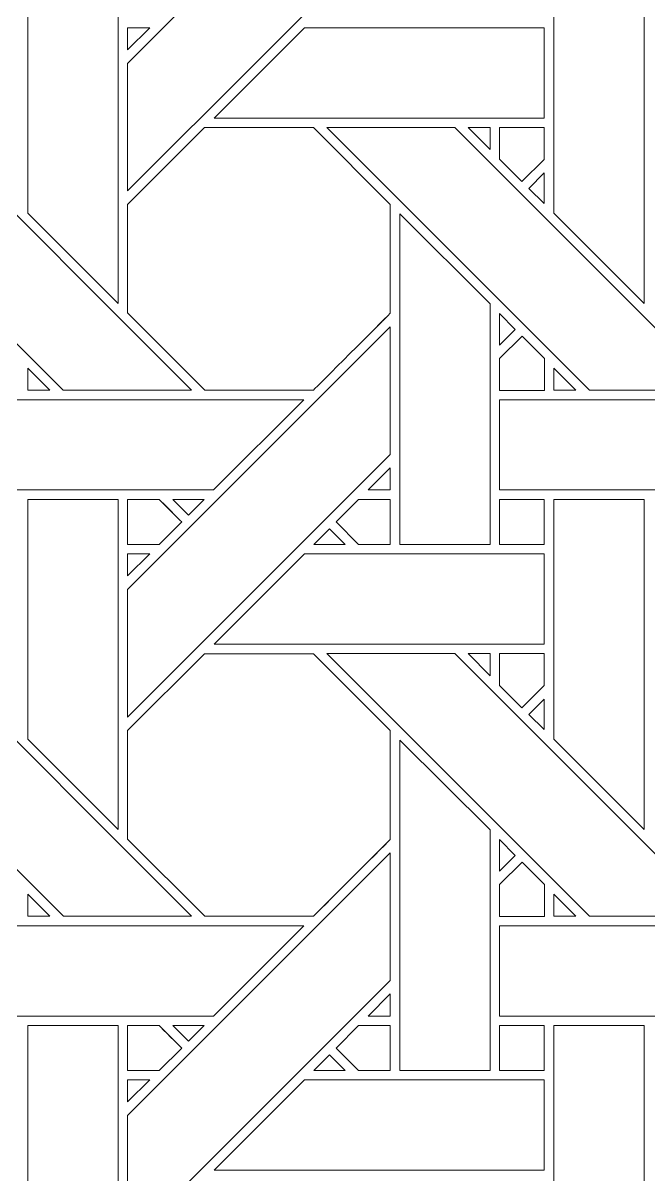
# Model space of a CAD drawing. Header units: inches. Extents: x 2.4 to 22.4, y -0.9 to 19.1.
# Drawn here: x 11.483 to 12.612, y 6.02 to 8.097 of the extents above; entities that cross this region are included whole.
import ezdxf

# ---------------------------------------------------------------- set-up
doc = ezdxf.new("R2010")
doc.units = ezdxf.units.IN
doc.header["$MEASUREMENT"] = 0
doc.layers.add('Design', color=7, linetype='Continuous', lineweight=0)

msp = doc.modelspace()

# ---------------------------------------------------------------- linework, layer by layer
at = {"layer": 'Design'}
for points, knots in [([(12.3829, 19.0948), (6.86, 19.0948), (2.3829, 14.6176), (2.3829, 9.0948), (2.3829, 3.5719), (6.86, -0.9052), (12.3829, -0.9052), (17.9057, -0.9052), (22.3829, 3.5719), (22.3829, 9.0948), (22.3829, 14.6176), (17.9057, 19.0948), (12.3829, 19.0948)], [0, 0, 0, 0, 1, 1, 1, 2, 2, 2, 3, 3, 3, 4, 4, 4, 4]), ([(12.3829, 17.972), (7.4801, 17.972), (3.5056, 13.9975), (3.5056, 9.0948), (3.5056, 4.192), (7.4801, 0.2175), (12.3829, 0.2175), (17.2856, 0.2175), (21.2601, 4.192), (21.2601, 9.0948), (21.2601, 13.9975), (17.2856, 17.972), (12.3829, 17.972)], [0, 0, 0, 0, 1, 1, 1, 2, 2, 2, 3, 3, 3, 4, 4, 4, 4]), ([(11.6717, 8.0244), (11.6717, 8.0244), (12.1453, 8.498), (12.1453, 8.498), (12.1453, 8.498), (12.1453, 8.2679), (12.1453, 8.2679), (12.1453, 8.2679), (11.6717, 7.7943), (11.6717, 7.7943), (11.6717, 7.7943), (11.6717, 8.0244), (11.6717, 8.0244)], [0, 0, 0, 0, 1, 1, 1, 2, 2, 2, 3, 3, 3, 4, 4, 4, 4]), ([(11.6545, 8.1865), (11.6545, 8.1865), (11.6545, 7.5914), (11.6545, 7.5914), (11.6545, 7.5914), (11.4916, 7.7543), (11.4916, 7.7543), (11.4916, 7.7543), (11.4916, 8.1865), (11.4916, 8.1865), (11.4916, 8.1865), (11.6545, 8.1865), (11.6545, 8.1865)], [0, 0, 0, 0, 1, 1, 1, 2, 2, 2, 3, 3, 3, 4, 4, 4, 4]), ([(12.6032, 8.1865), (12.6032, 8.1865), (12.6032, 7.5914), (12.6032, 7.5914), (12.6032, 7.5914), (12.4403, 7.7543), (12.4403, 7.7543), (12.4403, 7.7543), (12.4403, 8.1865), (12.4403, 8.1865), (12.4403, 8.1865), (12.6032, 8.1865), (12.6032, 8.1865)], [0, 0, 0, 0, 1, 1, 1, 2, 2, 2, 3, 3, 3, 4, 4, 4, 4]), ([(11.7115, 8.0885), (11.7115, 8.0885), (11.6717, 8.0487), (11.6717, 8.0487), (11.6717, 8.0487), (11.6717, 8.0885), (11.6717, 8.0885), (11.6717, 8.0885), (11.7115, 8.0885), (11.7115, 8.0885)], [0, 0, 0, 0, 1, 1, 1, 2, 2, 2, 3, 3, 3, 3]), ([(11.9904, 8.0885), (11.9904, 8.0885), (12.4228, 8.0885), (12.4228, 8.0885), (12.4228, 8.0885), (12.4228, 7.9257), (12.4228, 7.9257), (12.4228, 7.9257), (11.8275, 7.9257), (11.8275, 7.9257), (11.8275, 7.9257), (11.9904, 8.0885), (11.9904, 8.0885)], [0, 0, 0, 0, 1, 1, 1, 2, 2, 2, 3, 3, 3, 4, 4, 4, 4]), ([(11.0821, 7.9086), (11.0821, 7.9086), (11.313, 7.9086), (11.313, 7.9086), (11.313, 7.9086), (11.7867, 7.435), (11.7867, 7.435), (11.7867, 7.435), (11.5556, 7.435), (11.5556, 7.435), (11.5556, 7.435), (11.0821, 7.9086), (11.0821, 7.9086)], [0, 0, 0, 0, 1, 1, 1, 2, 2, 2, 3, 3, 3, 4, 4, 4, 4]), ([(11.8104, 7.9086), (11.8104, 7.9086), (12.0066, 7.9086), (12.0066, 7.9086), (12.0066, 7.9086), (12.1453, 7.7699), (12.1453, 7.7699), (12.1453, 7.7699), (12.1453, 7.5737), (12.1453, 7.5737), (12.1275, 7.5557), (12.0156, 7.444), (12.0066, 7.435), (12.0066, 7.435), (11.8109, 7.435), (11.8109, 7.435), (11.8109, 7.435), (11.6717, 7.5742), (11.6717, 7.5742), (11.6717, 7.5742), (11.6717, 7.7699), (11.6717, 7.7699), (11.6717, 7.7699), (11.8104, 7.9086), (11.8104, 7.9086)], [0, 0, 0, 0, 1, 1, 1, 2, 2, 2, 3, 3, 3, 4, 4, 4, 5, 5, 5, 6, 6, 6, 7, 7, 7, 8, 8, 8, 8]), ([(11.6717, 7.5742), (11.6717, 7.5742), (11.6717, 7.7699), (11.6717, 7.7699), (11.6717, 7.7699), (11.8104, 7.9086), (11.8104, 7.9086), (11.8104, 7.9086), (12.0066, 7.9086), (12.0066, 7.9086), (12.0066, 7.9086), (12.1453, 7.7699), (12.1453, 7.7699), (12.1453, 7.7699), (12.1453, 7.5737), (12.1453, 7.5737), (12.1274, 7.5556), (12.0155, 7.4439), (12.0066, 7.435), (12.0066, 7.435), (11.8109, 7.435), (11.8109, 7.435), (11.8109, 7.435), (11.6717, 7.5742), (11.6717, 7.5742)], [0, 0, 0, 0, 1, 1, 1, 2, 2, 2, 3, 3, 3, 4, 4, 4, 5, 5, 5, 6, 6, 6, 7, 7, 7, 8, 8, 8, 8]), ([(12.0308, 7.9086), (12.0308, 7.9086), (12.2618, 7.9086), (12.2618, 7.9086), (12.2618, 7.9086), (12.7354, 7.435), (12.7354, 7.435), (12.7354, 7.435), (12.5044, 7.435), (12.5044, 7.435), (12.5044, 7.435), (12.0308, 7.9086), (12.0308, 7.9086)], [0, 0, 0, 0, 1, 1, 1, 2, 2, 2, 3, 3, 3, 4, 4, 4, 4]), ([(12.3253, 7.9086), (12.3253, 7.9086), (12.3253, 7.8688), (12.3253, 7.8688), (12.3253, 7.8688), (12.2859, 7.9086), (12.2859, 7.9086), (12.2859, 7.9086), (12.3253, 7.9086), (12.3253, 7.9086)], [0, 0, 0, 0, 1, 1, 1, 2, 2, 2, 3, 3, 3, 3]), ([(12.3425, 7.8514), (12.3425, 7.8514), (12.3425, 7.9086), (12.3425, 7.9086), (12.3425, 7.9086), (12.4228, 7.9086), (12.4228, 7.9086), (12.4228, 7.9086), (12.4228, 7.851), (12.4228, 7.851), (12.4228, 7.851), (12.3828, 7.8111), (12.3828, 7.8111), (12.3828, 7.8111), (12.3425, 7.8514), (12.3425, 7.8514)], [0, 0, 0, 0, 1, 1, 1, 2, 2, 2, 3, 3, 3, 4, 4, 4, 5, 5, 5, 5]), ([(12.3828, 7.8111), (12.3828, 7.8111), (12.3425, 7.8514), (12.3425, 7.8514), (12.3425, 7.8514), (12.3425, 7.9086), (12.3425, 7.9086), (12.3425, 7.9086), (12.4228, 7.9086), (12.4228, 7.9086), (12.4228, 7.9086), (12.4228, 7.851), (12.4228, 7.851), (12.4228, 7.851), (12.3828, 7.8111), (12.3828, 7.8111)], [0, 0, 0, 0, 1, 1, 1, 2, 2, 2, 3, 3, 3, 4, 4, 4, 5, 5, 5, 5]), ([(12.4228, 7.8268), (12.4228, 7.8268), (12.4228, 7.7716), (12.4228, 7.7716), (12.4228, 7.7716), (12.395, 7.799), (12.395, 7.799), (12.395, 7.799), (12.4228, 7.8268), (12.4228, 7.8268)], [0, 0, 0, 0, 1, 1, 1, 2, 2, 2, 3, 3, 3, 3]), ([(12.3252, 7.5906), (12.3252, 7.5906), (12.3252, 7.157), (12.3252, 7.157), (12.3252, 7.157), (12.1625, 7.157), (12.1625, 7.157), (12.1625, 7.157), (12.1625, 7.7528), (12.1625, 7.7528), (12.1625, 7.7528), (12.3252, 7.5906), (12.3252, 7.5906)], [0, 0, 0, 0, 1, 1, 1, 2, 2, 2, 3, 3, 3, 4, 4, 4, 4]), ([(12.3425, 7.5164), (12.3425, 7.5164), (12.3425, 7.5732), (12.3425, 7.5732), (12.3425, 7.5732), (12.3707, 7.5446), (12.3707, 7.5446), (12.3707, 7.5446), (12.3425, 7.5164), (12.3425, 7.5164)], [0, 0, 0, 0, 1, 1, 1, 2, 2, 2, 3, 3, 3, 3]), ([(11.6717, 7.0756), (11.6717, 7.0756), (12.1453, 7.5492), (12.1453, 7.5492), (12.1453, 7.5492), (12.1453, 7.3192), (12.1453, 7.3192), (12.1453, 7.3192), (11.6717, 6.8455), (11.6717, 6.8455), (11.6717, 6.8455), (11.6717, 7.0756), (11.6717, 7.0756)], [0, 0, 0, 0, 1, 1, 1, 2, 2, 2, 3, 3, 3, 4, 4, 4, 4]), ([(12.3425, 7.4347), (12.3425, 7.4347), (12.3425, 7.492), (12.3425, 7.492), (12.3425, 7.492), (12.3829, 7.5323), (12.3829, 7.5323), (12.3829, 7.5323), (12.4232, 7.492), (12.4232, 7.492), (12.4232, 7.492), (12.4232, 7.4347), (12.4232, 7.4347), (12.4232, 7.4347), (12.3425, 7.4347), (12.3425, 7.4347)], [0, 0, 0, 0, 1, 1, 1, 2, 2, 2, 3, 3, 3, 4, 4, 4, 5, 5, 5, 5]), ([(12.3829, 7.5323), (12.3829, 7.5323), (12.4232, 7.492), (12.4232, 7.492), (12.4232, 7.492), (12.4232, 7.4347), (12.4232, 7.4347), (12.4232, 7.4347), (12.3425, 7.4347), (12.3425, 7.4347), (12.3425, 7.4347), (12.3425, 7.492), (12.3425, 7.492), (12.3425, 7.492), (12.3829, 7.5323), (12.3829, 7.5323)], [0, 0, 0, 0, 1, 1, 1, 2, 2, 2, 3, 3, 3, 4, 4, 4, 5, 5, 5, 5]), ([(11.5314, 7.4349), (11.5314, 7.4349), (11.4917, 7.4349), (11.4917, 7.4349), (11.4917, 7.4349), (11.4917, 7.4747), (11.4917, 7.4747), (11.4917, 7.4747), (11.5314, 7.4349), (11.5314, 7.4349)], [0, 0, 0, 0, 1, 1, 1, 2, 2, 2, 3, 3, 3, 3]), ([(12.4802, 7.4349), (12.4802, 7.4349), (12.4405, 7.4349), (12.4405, 7.4349), (12.4405, 7.4349), (12.4405, 7.4747), (12.4405, 7.4747), (12.4405, 7.4747), (12.4802, 7.4349), (12.4802, 7.4349)], [0, 0, 0, 0, 1, 1, 1, 2, 2, 2, 3, 3, 3, 3]), ([(11.3938, 7.255), (11.3938, 7.255), (11.3938, 7.4177), (11.3938, 7.4177), (11.3938, 7.4177), (11.9895, 7.4177), (11.9895, 7.4177), (11.9895, 7.4177), (11.8268, 7.255), (11.8268, 7.255), (11.8268, 7.255), (11.3938, 7.255), (11.3938, 7.255)], [0, 0, 0, 0, 1, 1, 1, 2, 2, 2, 3, 3, 3, 4, 4, 4, 4]), ([(12.3425, 7.255), (12.3425, 7.255), (12.3425, 7.4177), (12.3425, 7.4177), (12.3425, 7.4177), (12.9382, 7.4177), (12.9382, 7.4177), (12.9382, 7.4177), (12.7755, 7.255), (12.7755, 7.255), (12.7755, 7.255), (12.3425, 7.255), (12.3425, 7.255)], [0, 0, 0, 0, 1, 1, 1, 2, 2, 2, 3, 3, 3, 4, 4, 4, 4]), ([(12.1056, 7.255), (12.1056, 7.255), (12.1453, 7.2948), (12.1453, 7.2948), (12.1453, 7.2948), (12.1453, 7.255), (12.1453, 7.255), (12.1453, 7.255), (12.1056, 7.255), (12.1056, 7.255)], [0, 0, 0, 0, 1, 1, 1, 2, 2, 2, 3, 3, 3, 3]), ([(11.6545, 7.2377), (11.6545, 7.2377), (11.6545, 6.6426), (11.6545, 6.6426), (11.6545, 6.6426), (11.4916, 6.8055), (11.4916, 6.8055), (11.4916, 6.8055), (11.4916, 7.2377), (11.4916, 7.2377), (11.4916, 7.2377), (11.6545, 7.2377), (11.6545, 7.2377)], [0, 0, 0, 0, 1, 1, 1, 2, 2, 2, 3, 3, 3, 4, 4, 4, 4]), ([(11.7287, 7.2377), (11.7339, 7.2326), (11.7646, 7.2018), (11.7691, 7.1974), (11.7691, 7.1974), (11.7286, 7.1569), (11.7286, 7.1569), (11.7286, 7.1569), (11.6717, 7.1569), (11.6717, 7.1569), (11.6717, 7.1569), (11.6717, 7.2377), (11.6717, 7.2377), (11.6717, 7.2377), (11.7287, 7.2377), (11.7287, 7.2377)], [0, 0, 0, 0, 1, 1, 1, 2, 2, 2, 3, 3, 3, 4, 4, 4, 5, 5, 5, 5]), ([(11.7691, 7.1974), (11.7691, 7.1974), (11.7286, 7.1569), (11.7286, 7.1569), (11.7286, 7.1569), (11.6717, 7.1569), (11.6717, 7.1569), (11.6717, 7.1569), (11.6717, 7.2377), (11.6717, 7.2377), (11.6717, 7.2377), (11.7287, 7.2377), (11.7287, 7.2377), (11.734, 7.2325), (11.7648, 7.2017), (11.7691, 7.1974)], [0, 0, 0, 0, 1, 1, 1, 2, 2, 2, 3, 3, 3, 4, 4, 4, 5, 5, 5, 5]), ([(11.7531, 7.2377), (11.7531, 7.2377), (11.8096, 7.2377), (11.8096, 7.2377), (11.8096, 7.2377), (11.7813, 7.2096), (11.7813, 7.2096), (11.7813, 7.2096), (11.7531, 7.2377), (11.7531, 7.2377)], [0, 0, 0, 0, 1, 1, 1, 2, 2, 2, 3, 3, 3, 3]), ([(12.0882, 7.1569), (12.0882, 7.1569), (12.0479, 7.1973), (12.0479, 7.1973), (12.0479, 7.1973), (12.0883, 7.2377), (12.0883, 7.2377), (12.0883, 7.2377), (12.1453, 7.2377), (12.1453, 7.2377), (12.1453, 7.2377), (12.1453, 7.1569), (12.1453, 7.1569), (12.1453, 7.1569), (12.0882, 7.1569), (12.0882, 7.1569)], [0, 0, 0, 0, 1, 1, 1, 2, 2, 2, 3, 3, 3, 4, 4, 4, 5, 5, 5, 5]), ([(12.0479, 7.1973), (12.0479, 7.1973), (12.0883, 7.2377), (12.0883, 7.2377), (12.0883, 7.2377), (12.1453, 7.2377), (12.1453, 7.2377), (12.1453, 7.2377), (12.1453, 7.1569), (12.1453, 7.1569), (12.1453, 7.1569), (12.0882, 7.1569), (12.0882, 7.1569), (12.0882, 7.1569), (12.0479, 7.1973), (12.0479, 7.1973)], [0, 0, 0, 0, 1, 1, 1, 2, 2, 2, 3, 3, 3, 4, 4, 4, 5, 5, 5, 5]), ([(12.3425, 7.1569), (12.3425, 7.1569), (12.3425, 7.2377), (12.3425, 7.2377), (12.3425, 7.2377), (12.4228, 7.2377), (12.4228, 7.2377), (12.4228, 7.2377), (12.4228, 7.1569), (12.4228, 7.1569), (12.4228, 7.1569), (12.3425, 7.1569), (12.3425, 7.1569)], [0, 0, 0, 0, 1, 1, 1, 2, 2, 2, 3, 3, 3, 4, 4, 4, 4]), ([(12.4228, 7.2377), (12.4228, 7.2377), (12.4228, 7.1569), (12.4228, 7.1569), (12.4228, 7.1569), (12.3425, 7.1569), (12.3425, 7.1569), (12.3425, 7.1569), (12.3425, 7.2377), (12.3425, 7.2377), (12.3425, 7.2377), (12.4228, 7.2377), (12.4228, 7.2377)], [0, 0, 0, 0, 1, 1, 1, 2, 2, 2, 3, 3, 3, 4, 4, 4, 4]), ([(12.6032, 7.2377), (12.6032, 7.2377), (12.6032, 6.6426), (12.6032, 6.6426), (12.6032, 6.6426), (12.4403, 6.8055), (12.4403, 6.8055), (12.4403, 6.8055), (12.4403, 7.2377), (12.4403, 7.2377), (12.4403, 7.2377), (12.6032, 7.2377), (12.6032, 7.2377)], [0, 0, 0, 0, 1, 1, 1, 2, 2, 2, 3, 3, 3, 4, 4, 4, 4]), ([(12.064, 7.157), (12.064, 7.157), (12.0075, 7.157), (12.0075, 7.157), (12.0075, 7.157), (12.0358, 7.1852), (12.0358, 7.1852), (12.0358, 7.1852), (12.064, 7.157), (12.064, 7.157)], [0, 0, 0, 0, 1, 1, 1, 2, 2, 2, 3, 3, 3, 3]), ([(11.7115, 7.1398), (11.7115, 7.1398), (11.6717, 7.1), (11.6717, 7.1), (11.6717, 7.1), (11.6717, 7.1398), (11.6717, 7.1398), (11.6717, 7.1398), (11.7115, 7.1398), (11.7115, 7.1398)], [0, 0, 0, 0, 1, 1, 1, 2, 2, 2, 3, 3, 3, 3]), ([(11.8275, 6.977), (11.8275, 6.977), (11.9904, 7.1398), (11.9904, 7.1398), (11.9904, 7.1398), (12.4228, 7.1398), (12.4228, 7.1398), (12.4228, 7.1398), (12.4228, 6.977), (12.4228, 6.977), (12.4228, 6.977), (11.8275, 6.977), (11.8275, 6.977)], [0, 0, 0, 0, 1, 1, 1, 2, 2, 2, 3, 3, 3, 4, 4, 4, 4]), ([(11.0821, 6.9599), (11.0821, 6.9599), (11.313, 6.9599), (11.313, 6.9599), (11.313, 6.9599), (11.7867, 6.4862), (11.7867, 6.4862), (11.7867, 6.4862), (11.5557, 6.4862), (11.5557, 6.4862), (11.5557, 6.4862), (11.0821, 6.9599), (11.0821, 6.9599)], [0, 0, 0, 0, 1, 1, 1, 2, 2, 2, 3, 3, 3, 4, 4, 4, 4]), ([(11.8104, 6.9598), (11.8104, 6.9598), (12.0066, 6.9598), (12.0066, 6.9598), (12.0066, 6.9598), (12.1453, 6.8211), (12.1453, 6.8211), (12.1453, 6.8211), (12.1453, 6.6249), (12.1453, 6.6249), (12.1275, 6.607), (12.0156, 6.4952), (12.0066, 6.4862), (12.0066, 6.4862), (11.8109, 6.4862), (11.8109, 6.4862), (11.8109, 6.4862), (11.6717, 6.6255), (11.6717, 6.6255), (11.6717, 6.6255), (11.6717, 6.8211), (11.6717, 6.8211), (11.6717, 6.8211), (11.8104, 6.9598), (11.8104, 6.9598)], [0, 0, 0, 0, 1, 1, 1, 2, 2, 2, 3, 3, 3, 4, 4, 4, 5, 5, 5, 6, 6, 6, 7, 7, 7, 8, 8, 8, 8]), ([(11.6717, 6.8211), (11.6717, 6.8211), (11.8104, 6.9598), (11.8104, 6.9598), (11.8104, 6.9598), (12.0066, 6.9598), (12.0066, 6.9598), (12.0066, 6.9598), (12.1453, 6.8211), (12.1453, 6.8211), (12.1453, 6.8211), (12.1453, 6.6249), (12.1453, 6.6249), (12.1272, 6.6066), (12.0153, 6.4949), (12.0066, 6.4862), (12.0066, 6.4862), (11.8109, 6.4862), (11.8109, 6.4862), (11.8109, 6.4862), (11.6717, 6.6255), (11.6717, 6.6255), (11.6717, 6.6255), (11.6717, 6.8211), (11.6717, 6.8211)], [0, 0, 0, 0, 1, 1, 1, 2, 2, 2, 3, 3, 3, 4, 4, 4, 5, 5, 5, 6, 6, 6, 7, 7, 7, 8, 8, 8, 8]), ([(12.0308, 6.9599), (12.0308, 6.9599), (12.2618, 6.9599), (12.2618, 6.9599), (12.2618, 6.9599), (12.7354, 6.4862), (12.7354, 6.4862), (12.7354, 6.4862), (12.5044, 6.4862), (12.5044, 6.4862), (12.5044, 6.4862), (12.0308, 6.9599), (12.0308, 6.9599)], [0, 0, 0, 0, 1, 1, 1, 2, 2, 2, 3, 3, 3, 4, 4, 4, 4]), ([(12.3253, 6.9599), (12.3253, 6.9599), (12.3253, 6.92), (12.3253, 6.92), (12.3253, 6.92), (12.2859, 6.9599), (12.2859, 6.9599), (12.2859, 6.9599), (12.3253, 6.9599), (12.3253, 6.9599)], [0, 0, 0, 0, 1, 1, 1, 2, 2, 2, 3, 3, 3, 3]), ([(12.3425, 6.9027), (12.3425, 6.9027), (12.3425, 6.9599), (12.3425, 6.9599), (12.3425, 6.9599), (12.4228, 6.9599), (12.4228, 6.9599), (12.4228, 6.9599), (12.4228, 6.9023), (12.4228, 6.9023), (12.4228, 6.9023), (12.3828, 6.8623), (12.3828, 6.8623), (12.3828, 6.8623), (12.3425, 6.9027), (12.3425, 6.9027)], [0, 0, 0, 0, 1, 1, 1, 2, 2, 2, 3, 3, 3, 4, 4, 4, 5, 5, 5, 5]), ([(12.3828, 6.8623), (12.3828, 6.8623), (12.3425, 6.9027), (12.3425, 6.9027), (12.3425, 6.9027), (12.3425, 6.9599), (12.3425, 6.9599), (12.3425, 6.9599), (12.4228, 6.9599), (12.4228, 6.9599), (12.4228, 6.9599), (12.4228, 6.9023), (12.4228, 6.9023), (12.4228, 6.9023), (12.3828, 6.8623), (12.3828, 6.8623)], [0, 0, 0, 0, 1, 1, 1, 2, 2, 2, 3, 3, 3, 4, 4, 4, 5, 5, 5, 5]), ([(12.4228, 6.878), (12.4228, 6.878), (12.4228, 6.8229), (12.4228, 6.8229), (12.4228, 6.8229), (12.395, 6.8503), (12.395, 6.8503), (12.395, 6.8503), (12.4228, 6.878), (12.4228, 6.878)], [0, 0, 0, 0, 1, 1, 1, 2, 2, 2, 3, 3, 3, 3]), ([(12.3252, 6.6419), (12.3252, 6.6419), (12.3252, 6.2082), (12.3252, 6.2082), (12.3252, 6.2082), (12.1625, 6.2082), (12.1625, 6.2082), (12.1625, 6.2082), (12.1625, 6.8041), (12.1625, 6.8041), (12.1625, 6.8041), (12.3252, 6.6419), (12.3252, 6.6419)], [0, 0, 0, 0, 1, 1, 1, 2, 2, 2, 3, 3, 3, 4, 4, 4, 4]), ([(12.3425, 6.5677), (12.3425, 6.5677), (12.3425, 6.6244), (12.3425, 6.6244), (12.3425, 6.6244), (12.3707, 6.5958), (12.3707, 6.5958), (12.3707, 6.5958), (12.3425, 6.5677), (12.3425, 6.5677)], [0, 0, 0, 0, 1, 1, 1, 2, 2, 2, 3, 3, 3, 3]), ([(11.6717, 6.1269), (11.6717, 6.1269), (12.1453, 6.6005), (12.1453, 6.6005), (12.1453, 6.6005), (12.1453, 6.3705), (12.1453, 6.3705), (12.1453, 6.3705), (11.6717, 5.8968), (11.6717, 5.8968), (11.6717, 5.8968), (11.6717, 6.1269), (11.6717, 6.1269)], [0, 0, 0, 0, 1, 1, 1, 2, 2, 2, 3, 3, 3, 4, 4, 4, 4]), ([(12.3425, 6.486), (12.3425, 6.486), (12.3425, 6.5433), (12.3425, 6.5433), (12.3425, 6.5433), (12.3829, 6.5836), (12.3829, 6.5836), (12.3829, 6.5836), (12.4232, 6.5433), (12.4232, 6.5433), (12.4232, 6.5433), (12.4232, 6.486), (12.4232, 6.486), (12.4232, 6.486), (12.3425, 6.486), (12.3425, 6.486)], [0, 0, 0, 0, 1, 1, 1, 2, 2, 2, 3, 3, 3, 4, 4, 4, 5, 5, 5, 5]), ([(12.3829, 6.5836), (12.3829, 6.5836), (12.4232, 6.5433), (12.4232, 6.5433), (12.4232, 6.5433), (12.4232, 6.486), (12.4232, 6.486), (12.4232, 6.486), (12.3425, 6.486), (12.3425, 6.486), (12.3425, 6.486), (12.3425, 6.5433), (12.3425, 6.5433), (12.3425, 6.5433), (12.3829, 6.5836), (12.3829, 6.5836)], [0, 0, 0, 0, 1, 1, 1, 2, 2, 2, 3, 3, 3, 4, 4, 4, 5, 5, 5, 5]), ([(11.5314, 6.4862), (11.5314, 6.4862), (11.4917, 6.4862), (11.4917, 6.4862), (11.4917, 6.4862), (11.4917, 6.526), (11.4917, 6.526), (11.4917, 6.526), (11.5314, 6.4862), (11.5314, 6.4862)], [0, 0, 0, 0, 1, 1, 1, 2, 2, 2, 3, 3, 3, 3]), ([(12.4802, 6.4862), (12.4802, 6.4862), (12.4405, 6.4862), (12.4405, 6.4862), (12.4405, 6.4862), (12.4405, 6.526), (12.4405, 6.526), (12.4405, 6.526), (12.4802, 6.4862), (12.4802, 6.4862)], [0, 0, 0, 0, 1, 1, 1, 2, 2, 2, 3, 3, 3, 3]), ([(11.3938, 6.3063), (11.3938, 6.3063), (11.3938, 6.469), (11.3938, 6.469), (11.3938, 6.469), (11.9895, 6.469), (11.9895, 6.469), (11.9895, 6.469), (11.8268, 6.3063), (11.8268, 6.3063), (11.8268, 6.3063), (11.3938, 6.3063), (11.3938, 6.3063)], [0, 0, 0, 0, 1, 1, 1, 2, 2, 2, 3, 3, 3, 4, 4, 4, 4]), ([(12.3425, 6.3063), (12.3425, 6.3063), (12.3425, 6.469), (12.3425, 6.469), (12.3425, 6.469), (12.9382, 6.469), (12.9382, 6.469), (12.9382, 6.469), (12.7755, 6.3063), (12.7755, 6.3063), (12.7755, 6.3063), (12.3425, 6.3063), (12.3425, 6.3063)], [0, 0, 0, 0, 1, 1, 1, 2, 2, 2, 3, 3, 3, 4, 4, 4, 4]), ([(12.1056, 6.3063), (12.1056, 6.3063), (12.1453, 6.3461), (12.1453, 6.3461), (12.1453, 6.3461), (12.1453, 6.3063), (12.1453, 6.3063), (12.1453, 6.3063), (12.1056, 6.3063), (12.1056, 6.3063)], [0, 0, 0, 0, 1, 1, 1, 2, 2, 2, 3, 3, 3, 3]), ([(11.6545, 6.289), (11.6545, 6.289), (11.6545, 5.6939), (11.6545, 5.6939), (11.6545, 5.6939), (11.4916, 5.8568), (11.4916, 5.8568), (11.4916, 5.8568), (11.4916, 6.289), (11.4916, 6.289), (11.4916, 6.289), (11.6545, 6.289), (11.6545, 6.289)], [0, 0, 0, 0, 1, 1, 1, 2, 2, 2, 3, 3, 3, 4, 4, 4, 4]), ([(11.7287, 6.289), (11.7339, 6.2839), (11.7646, 6.2531), (11.7691, 6.2486), (11.7691, 6.2486), (11.7286, 6.2082), (11.7286, 6.2082), (11.7286, 6.2082), (11.6717, 6.2082), (11.6717, 6.2082), (11.6717, 6.2082), (11.6717, 6.289), (11.6717, 6.289), (11.6717, 6.289), (11.7287, 6.289), (11.7287, 6.289)], [0, 0, 0, 0, 1, 1, 1, 2, 2, 2, 3, 3, 3, 4, 4, 4, 5, 5, 5, 5]), ([(11.6717, 6.289), (11.6717, 6.289), (11.7287, 6.289), (11.7287, 6.289), (11.734, 6.2838), (11.7647, 6.253), (11.7691, 6.2486), (11.7691, 6.2486), (11.7286, 6.2082), (11.7286, 6.2082), (11.7286, 6.2082), (11.6717, 6.2082), (11.6717, 6.2082), (11.6717, 6.2082), (11.6717, 6.289), (11.6717, 6.289)], [0, 0, 0, 0, 1, 1, 1, 2, 2, 2, 3, 3, 3, 4, 4, 4, 5, 5, 5, 5]), ([(11.8096, 6.289), (11.8096, 6.289), (11.7813, 6.2608), (11.7813, 6.2608), (11.7813, 6.2608), (11.7531, 6.289), (11.7531, 6.289), (11.7531, 6.289), (11.8096, 6.289), (11.8096, 6.289)], [0, 0, 0, 0, 1, 1, 1, 2, 2, 2, 3, 3, 3, 3]), ([(12.0882, 6.2082), (12.0882, 6.2082), (12.0479, 6.2486), (12.0479, 6.2486), (12.0479, 6.2486), (12.0883, 6.289), (12.0883, 6.289), (12.0883, 6.289), (12.1453, 6.289), (12.1453, 6.289), (12.1453, 6.289), (12.1453, 6.2082), (12.1453, 6.2082), (12.1453, 6.2082), (12.0882, 6.2082), (12.0882, 6.2082)], [0, 0, 0, 0, 1, 1, 1, 2, 2, 2, 3, 3, 3, 4, 4, 4, 5, 5, 5, 5]), ([(12.0479, 6.2486), (12.0479, 6.2486), (12.0883, 6.289), (12.0883, 6.289), (12.0883, 6.289), (12.1453, 6.289), (12.1453, 6.289), (12.1453, 6.289), (12.1453, 6.2082), (12.1453, 6.2082), (12.1453, 6.2082), (12.0882, 6.2082), (12.0882, 6.2082), (12.0882, 6.2082), (12.0479, 6.2486), (12.0479, 6.2486)], [0, 0, 0, 0, 1, 1, 1, 2, 2, 2, 3, 3, 3, 4, 4, 4, 5, 5, 5, 5]), ([(12.3425, 6.2082), (12.3425, 6.2082), (12.3425, 6.289), (12.3425, 6.289), (12.3425, 6.289), (12.4228, 6.289), (12.4228, 6.289), (12.4228, 6.289), (12.4228, 6.2082), (12.4228, 6.2082), (12.4228, 6.2082), (12.3425, 6.2082), (12.3425, 6.2082)], [0, 0, 0, 0, 1, 1, 1, 2, 2, 2, 3, 3, 3, 4, 4, 4, 4]), ([(12.3425, 6.289), (12.3425, 6.289), (12.4228, 6.289), (12.4228, 6.289), (12.4228, 6.289), (12.4228, 6.2082), (12.4228, 6.2082), (12.4228, 6.2082), (12.3425, 6.2082), (12.3425, 6.2082), (12.3425, 6.2082), (12.3425, 6.289), (12.3425, 6.289)], [0, 0, 0, 0, 1, 1, 1, 2, 2, 2, 3, 3, 3, 4, 4, 4, 4]), ([(12.6032, 6.289), (12.6032, 6.289), (12.6032, 5.6939), (12.6032, 5.6939), (12.6032, 5.6939), (12.4403, 5.8568), (12.4403, 5.8568), (12.4403, 5.8568), (12.4403, 6.289), (12.4403, 6.289), (12.4403, 6.289), (12.6032, 6.289), (12.6032, 6.289)], [0, 0, 0, 0, 1, 1, 1, 2, 2, 2, 3, 3, 3, 4, 4, 4, 4]), ([(12.064, 6.2082), (12.064, 6.2082), (12.0075, 6.2082), (12.0075, 6.2082), (12.0075, 6.2082), (12.0358, 6.2365), (12.0358, 6.2365), (12.0358, 6.2365), (12.064, 6.2082), (12.064, 6.2082)], [0, 0, 0, 0, 1, 1, 1, 2, 2, 2, 3, 3, 3, 3]), ([(11.7115, 6.1911), (11.7115, 6.1911), (11.6717, 6.1513), (11.6717, 6.1513), (11.6717, 6.1513), (11.6717, 6.1911), (11.6717, 6.1911), (11.6717, 6.1911), (11.7115, 6.1911), (11.7115, 6.1911)], [0, 0, 0, 0, 1, 1, 1, 2, 2, 2, 3, 3, 3, 3]), ([(11.9904, 6.1911), (11.9904, 6.1911), (12.4228, 6.1911), (12.4228, 6.1911), (12.4228, 6.1911), (12.4228, 6.0283), (12.4228, 6.0283), (12.4228, 6.0283), (11.8275, 6.0283), (11.8275, 6.0283), (11.8275, 6.0283), (11.9904, 6.1911), (11.9904, 6.1911)], [0, 0, 0, 0, 1, 1, 1, 2, 2, 2, 3, 3, 3, 4, 4, 4, 4])]:
    msp.add_open_spline(points, degree=3, knots=knots, dxfattribs=at)

doc.saveas('drawing.dxf')
